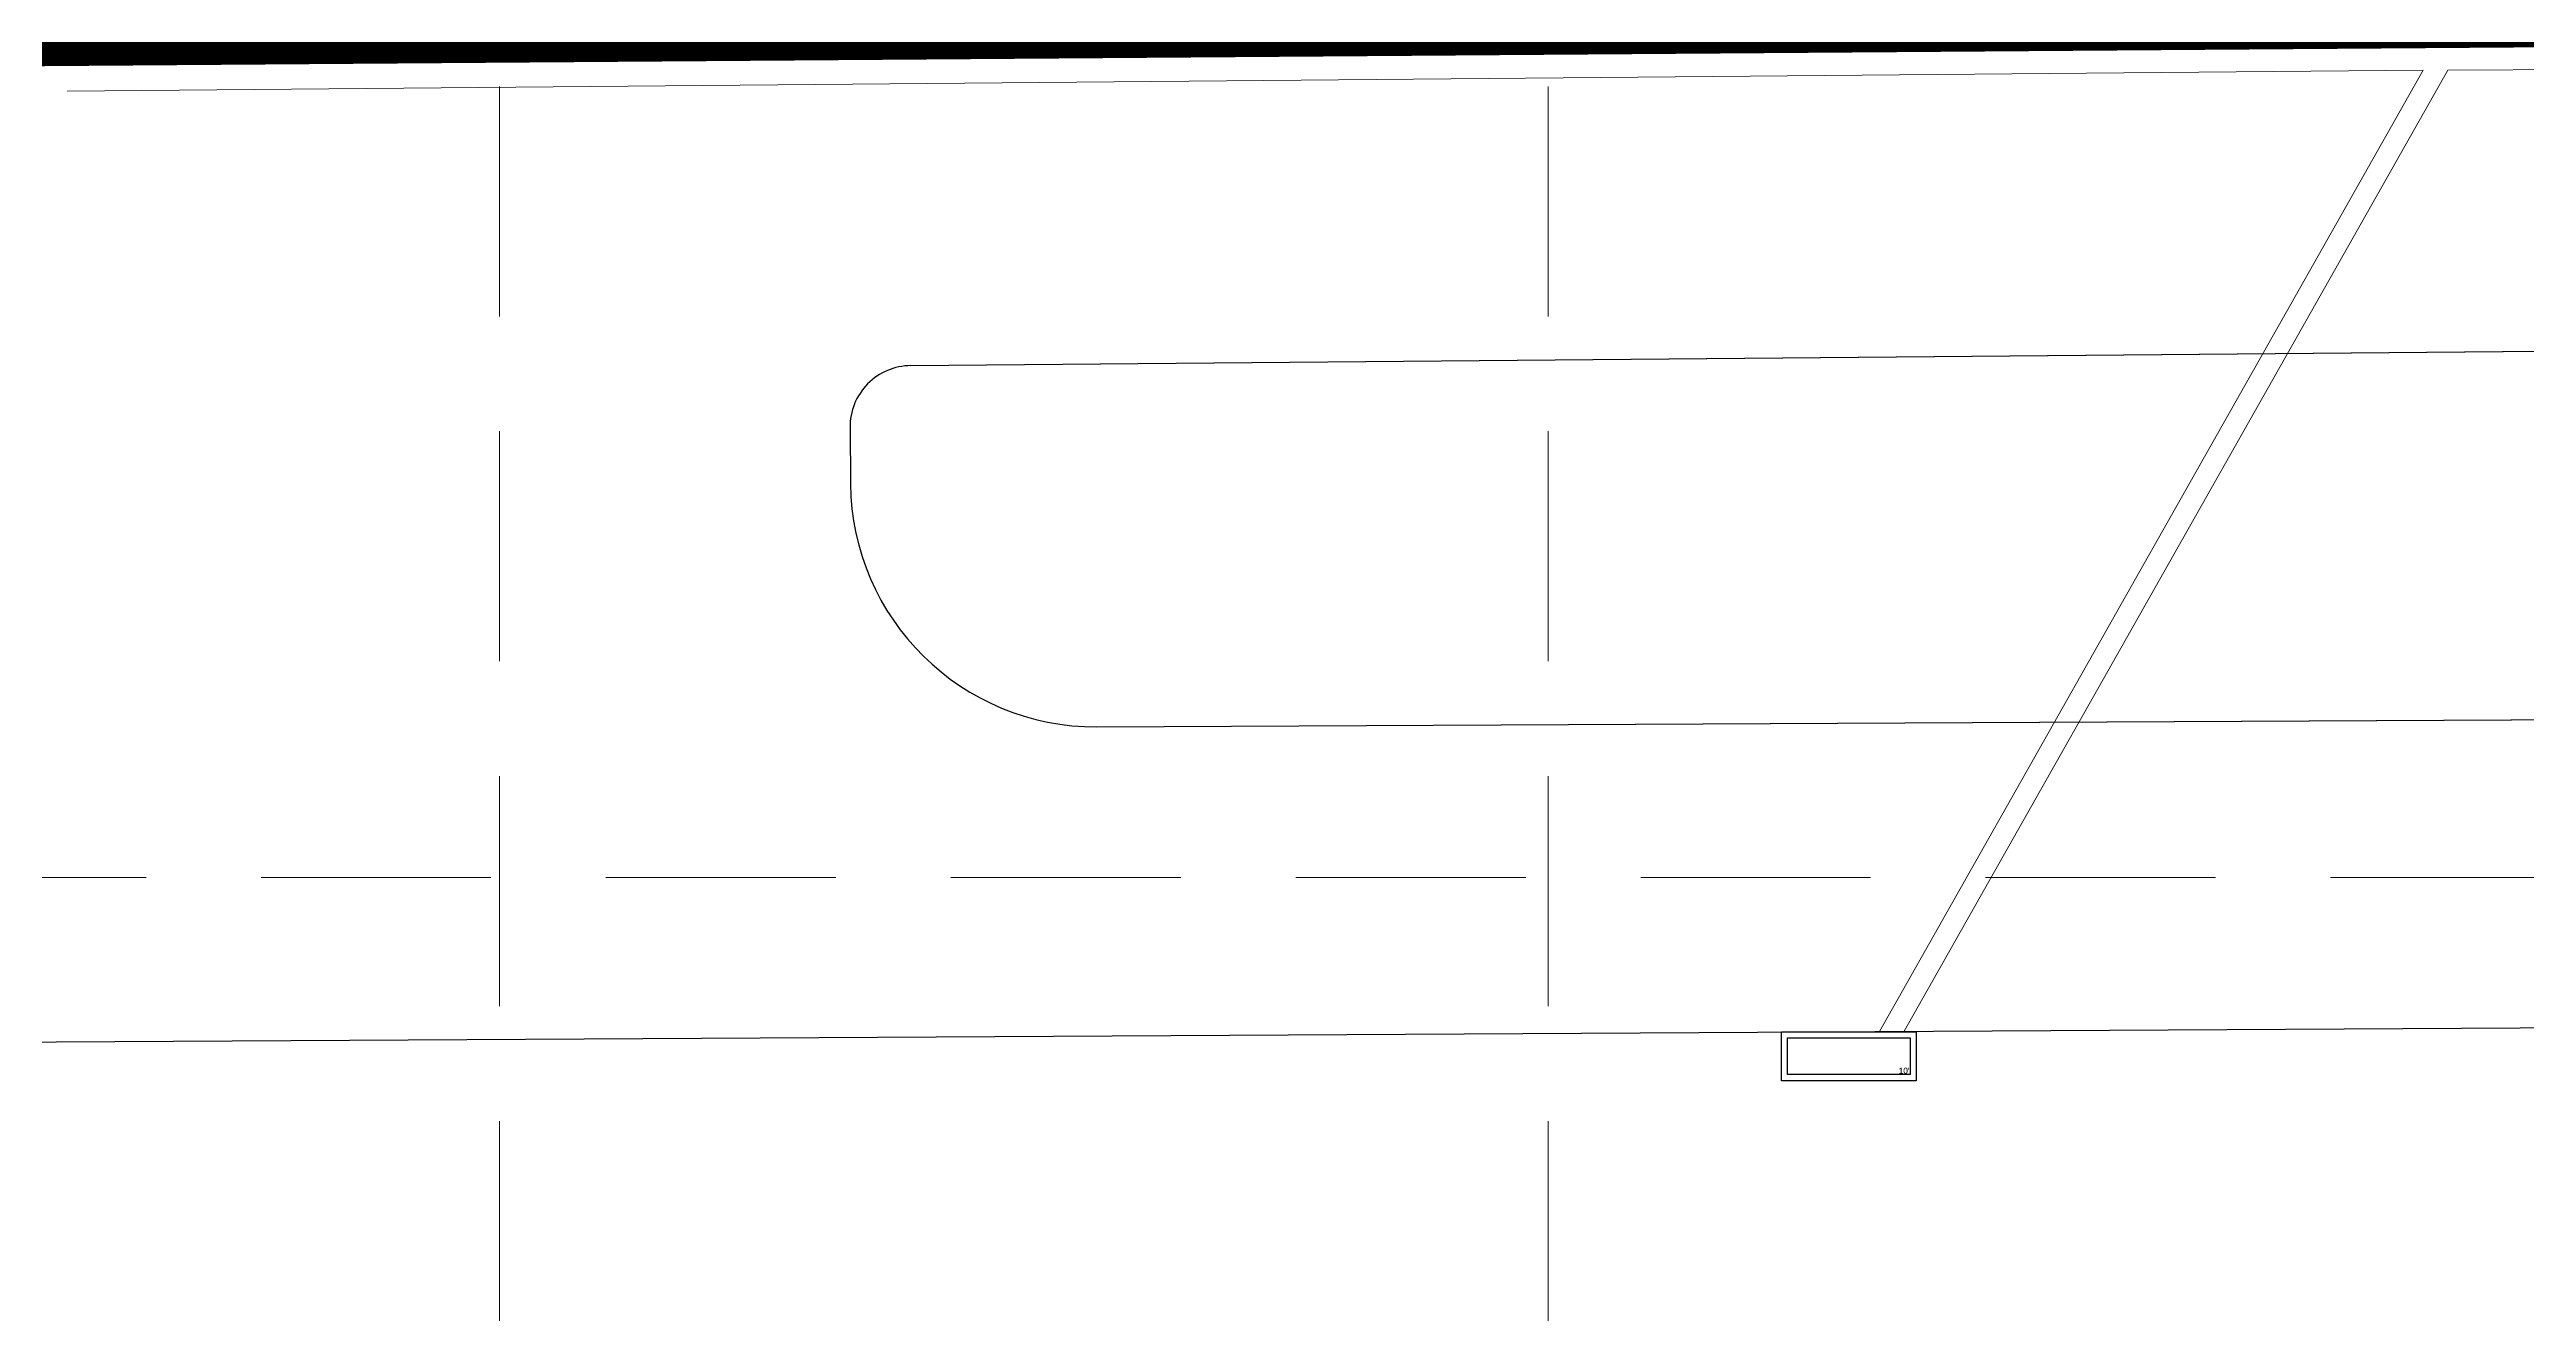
# Model space of a CAD drawing. Header units: inches. Extents: x 43981 to 49538, y 44001 to 47429.
# Drawn here: x 45658.5 to 45860.5, y 44567.5 to 44670.5 of the extents above; entities that cross this region are included whole.
import ezdxf

# ---------------------------------------------------------------- set-up
doc = ezdxf.new("R2010")
doc.units = ezdxf.units.IN
doc.header["$MEASUREMENT"] = 0
doc.linetypes.add('HIDDEN', pattern=[0.375, 0.25, -0.125])
for name, color, linetype in [('GRID', 254, 'HIDDEN'), ('LIMITS OF DISTURBANCE', 1, 'HIDDEN'), ('STORM', 5, 'Continuous'), ('XHO428BS$0$C-ROAD-BACK-E', 6, 'Continuous'), ('XHO428BS$0$C-ROAD-BACK-FUT', 14, 'Continuous')]:
    doc.layers.add(name, color=color, linetype=linetype)
doc.styles.add('XHO428BS$0$STANDARD', font='txt')

# ---------------------------------------------------------------- blocks, each defined once
blk = doc.blocks.new("XHO428BS$0$10' Curb Inlet")
at = {"linetype": 'Continuous'}
for points in [[(-5.5, -0.5), (-5.5, 3.5), (5.5, 3.5), (5.5, -0.5)], [(-5, 0), (-5, 3), (5, 3), (5, 0)]]:
    blk.add_lwpolyline(points, close=True, dxfattribs=at)
at = {"style": 'XHO428BS$0$STANDARD'}
blk.add_text("10'", height=0.5, dxfattribs=at).set_placement((4.07, 0.07))

msp = doc.modelspace()

# ---------------------------------------------------------------- linework, layer by layer
at = {"layer": 'GRID', "color": 252, "linetype": 'HIDDEN', "lineweight": 0, "ltscale": 75}
for p, q in [((45695.19, 47339.39), (45695.19, 44346.51)), ((45780.69, 47339.39), (45780.69, 44346.51)), ((44072.61, 44603.01), (49373.61, 44603.01))]:
    msp.add_line(p, q, dxfattribs=at)
at = {"layer": 'LIMITS OF DISTURBANCE', "ltscale": 200, "const_width": 8}
msp.add_lwpolyline([(44659.45, 45963.04), (44663.48, 44682.12), (44683.24, 44663.49), (44718.2, 44666.06), (48995.24, 44698.4)], dxfattribs=at)
at = {"layer": 'STORM', "lineweight": 0}
for p, q in [((45659.92, 44667.14), (45852.05, 44668.85)), ((45852.05, 44668.85), (45807.71, 44590.45)), ((45809.73, 44590.47), (45854.05, 44668.84)), ((45854.05, 44668.84), (45972.95, 44669.42))]:
    msp.add_line(p, q, dxfattribs=at)
at = {"layer": 'STORM', "linetype": 'Continuous'}
for p, q in [((45799.71, 44586.43), (45799.71, 44590.43)), ((45799.71, 44590.43), (45810.71, 44590.43)), ((45800.21, 44586.93), (45800.21, 44589.93)), ((45800.21, 44589.93), (45810.21, 44589.93)), ((45810.21, 44589.93), (45810.21, 44586.93)), ((45810.71, 44590.43), (45810.71, 44586.43)), ((45810.71, 44586.43), (45799.71, 44586.43)), ((45810.21, 44586.93), (45800.21, 44586.93))]:
    msp.add_line(p, q, dxfattribs=at)
for points in [[(45799.71, 44586.43), (45799.71, 44590.43), (45810.71, 44590.43), (45810.71, 44586.43)], [(45800.21, 44586.93), (45800.21, 44589.93), (45810.21, 44589.93), (45810.21, 44586.93)]]:
    msp.add_lwpolyline(points, close=True, dxfattribs=at)
at = {"layer": 'XHO428BS$0$C-ROAD-BACK-E', "color": 7}
msp.add_line((44614.42, 44583.73), (47826.43, 44601.83), dxfattribs=at)
at = {"layer": 'XHO428BS$0$C-ROAD-BACK-FUT', "color": 7, "lineweight": 0}
for p, q in [((45728.71, 44644.75), (45923.69, 44646.48)), ((45723.76, 44639.7), (45723.8, 44635.11)), ((45743.9, 44615.29), (46227.8, 44617.68))]:
    msp.add_line(p, q, dxfattribs=at)
at = {"layer": 'XHO428BS$0$C-ROAD-BACK-FUT', "color": 7}
for p, q in [((45728.71, 44644.75), (45923.69, 44646.48)), ((45723.76, 44639.7), (45723.8, 44635.11)), ((45743.9, 44615.29), (46227.8, 44617.68))]:
    msp.add_line(p, q, dxfattribs=at)
at = {"layer": 'XHO428BS$0$C-ROAD-BACK-FUT', "color": 7, "lineweight": 0}
for centre, radius, start, end in [((45728.76, 44639.75), 5, 90.5096, 180.5096), ((45743.8, 44635.29), 20, 180.5096, 270.283)]:
    msp.add_arc(centre, radius, start, end, dxfattribs=at)
at = {"layer": 'XHO428BS$0$C-ROAD-BACK-FUT', "color": 7}
for centre, radius, start, end in [((45728.76, 44639.75), 5, 90.5096, 180.5096), ((45743.8, 44635.29), 20, 180.5096, 270.283)]:
    msp.add_arc(centre, radius, start, end, dxfattribs=at)

# ---------------------------------------------------------------- block references
at = {"layer": 'STORM', "color": 5}
msp.add_blockref("XHO428BS$0$10' Curb Inlet", (45805.21, 44586.93), dxfattribs=at)

# ---------------------------------------------------------------- texts
at = {"layer": 'STORM', "style": 'XHO428BS$0$STANDARD'}
msp.add_text("10'", height=0.5, dxfattribs=at).set_placement((45809.27, 44587))
msp.add_text("10'", height=0.5, dxfattribs=at).set_placement((45809.27, 44587))

doc.saveas('drawing.dxf')
